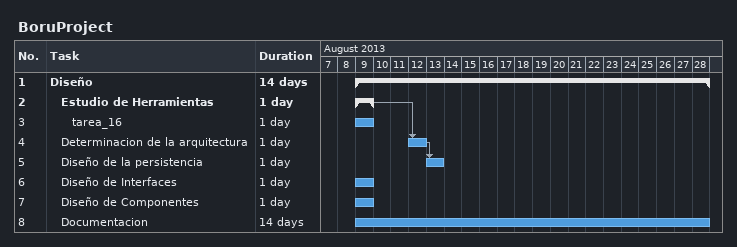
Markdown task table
BoruProject

| ID | Level | Task | Duration | Start | Finish | Predecessors |
|---|---|---|---|---|---|---|
| 1 | 1 | **Diseño** | 14d | 2013-08-09 | 2013-08-28 |  |
| 2 | 2 | **Estudio de Herramientas** | 1d | 2013-08-09 | 2013-08-09 |  |
| 3 | 3 | tarea_16 | 1d | 2013-08-09 | 2013-08-09 |  |
| 4 | 2 | Determinacion de la arquitectura | 1d | 2013-08-12 | 2013-08-12 | 2 |
| 5 | 2 | Diseño de la persistencia | 1d | 2013-08-13 | 2013-08-13 | 4 |
| 6 | 2 | Diseño de Interfaces | 1d | 2013-08-09 | 2013-08-09 |  |
| 7 | 2 | Diseño de Componentes | 1d | 2013-08-09 | 2013-08-09 |  |
| 8 | 2 | Documentacion | 14d | 2013-08-09 | 2013-08-28 |  |
